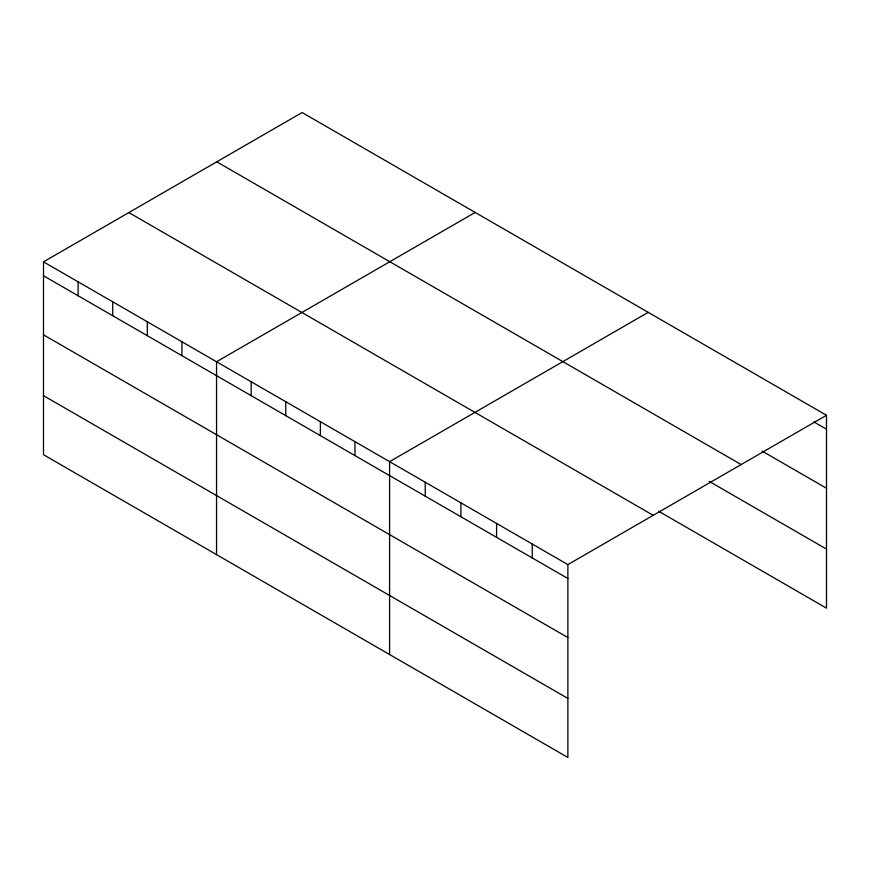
<?xml version="1.0" encoding="UTF-8"?>
<svg xmlns="http://www.w3.org/2000/svg" width="870" height="870" viewBox="0 0 870 870"><rect width="100%" height="100%" fill="white"/><g stroke="black" fill="none" stroke-linecap="round" stroke-linejoin="round"><path stroke-width="1.3" d="M43.5 261.848L567.882 564.597L567.882 757.465L43.5 454.716L43.5 261.848L302.118 112.534L826.5 415.284L826.5 608.152L658.568 511.19M475.161 212.443L216.543 361.757L216.543 554.625M648.215 312.352L389.586 461.665L389.586 654.534M567.882 564.597L826.5 415.284M813.852 421.906L826.5 429.204M762.087 451.073L826.5 488.255M216.771 161.809L741.153 464.558M709.17 481.36L826.5 549.101M128.847 212.574L653.229 515.323M43.5 275.768L567.882 578.517M43.5 334.819L567.882 637.569M43.5 395.665L567.882 698.414M532.222 544.011L532.222 557.931M496.563 523.425L496.563 537.345M460.904 502.838L460.904 516.758M425.245 482.252L425.245 496.172M354.982 441.677L354.982 455.608M320.367 421.7L320.367 435.62M285.762 401.722L285.762 415.642M251.158 381.734L251.158 395.665M181.939 341.779L181.939 355.699M147.324 321.791L147.324 335.722M112.719 301.814L112.719 315.734M78.104 281.826L78.104 295.756"/></g></svg>
